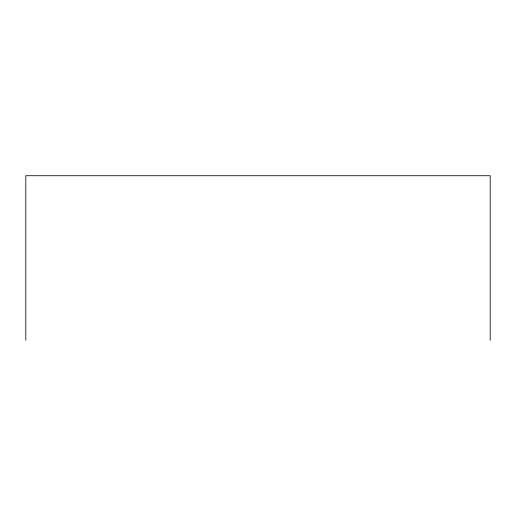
<?xml version="1.0" encoding="UTF-8"?>
<svg xmlns="http://www.w3.org/2000/svg" width="516" height="516" viewBox="0 0 516 516"><rect width="100%" height="100%" fill="white"/><g stroke="black" fill="none" stroke-linecap="round" stroke-linejoin="round"><path stroke-width="0.77" d="M490.2 340.283L490.2 175.717L25.8 175.717L25.8 340.283"/></g></svg>
